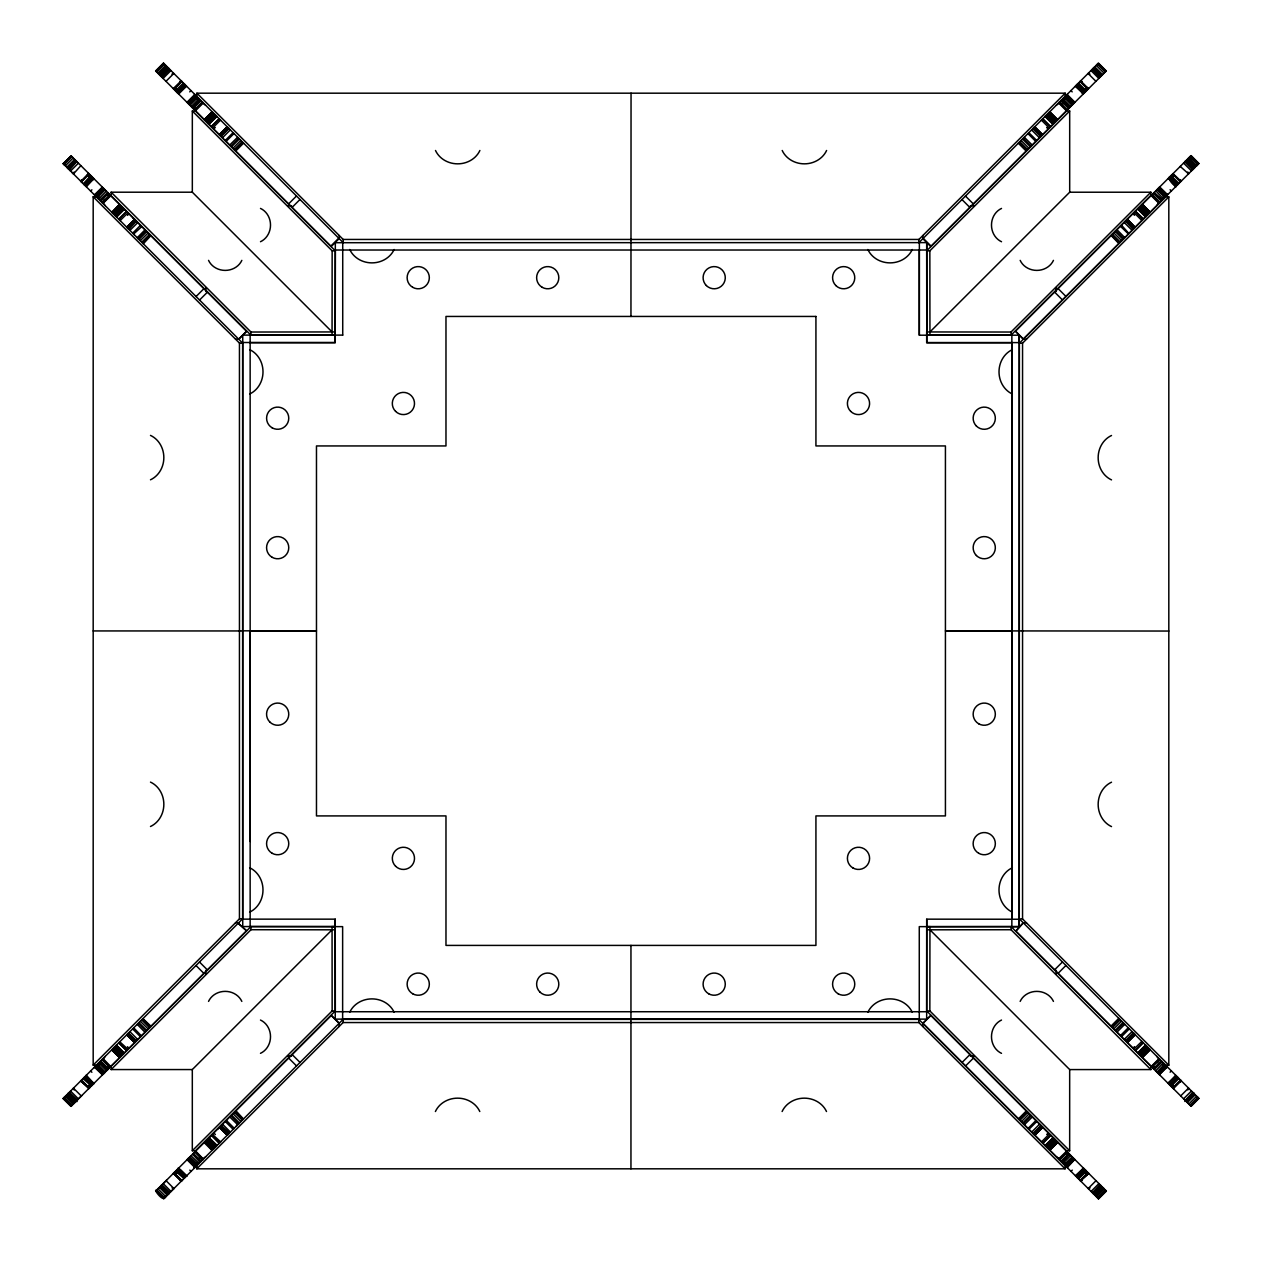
<?xml version="1.0" encoding="UTF-8"?>
<svg xmlns="http://www.w3.org/2000/svg" width="1262" height="1262" viewBox="0 0 1262 1262"><rect width="100%" height="100%" fill="white"/><g stroke="black" fill="none" stroke-linecap="round" stroke-linejoin="round"><path stroke-width="1.5" d="M96.354 1065.096L93.183 1065.096L93.183 196.793L96.354 196.793M242.746 919.146L335.235 919.162L335.329 1010.909L195.484 1150.739L192.313 1150.739L192.313 1069.561L332.064 929.81L335.235 929.81M93.183 1065.096L239.449 918.815L239.449 343.09L93.183 196.793M246.547 930.804L238.297 923.327L246.547 930.804L70.956 1106.38L63.1 1098.539L242.62 918.815L242.62 343.09L63.1 163.555M250.144 841.47L250.144 630.874L316.478 630.921L242.746 630.826M332.064 335.108L332.158 250.854L192.329 111.024L195.5 111.024L335.329 250.854L335.235 335.108L250.98 335.203L110.709 195.468M630.953 1168.817L630.953 1019.38M926.671 331.512L926.671 342.696L1011.761 342.696M929.936 926.639L929.936 929.81L1069.671 1069.577L1069.671 1150.755L1066.5 1150.755L926.671 1010.909L926.765 919.241M1069.671 1150.755L929.842 1010.909L929.936 929.81L1011.02 929.731L1150.849 1069.577L1069.671 1069.577M1168.817 631.047L1011.856 630.921L1011.856 335.203M1011.856 919.241L1011.856 342.601M102.506 1059.906L105.156 1056.483M1156.844 205.517L1159.494 202.094M104.683 199.396L102.506 202.188L105.156 205.611M1157.317 1062.604L1159.494 1059.812L1156.844 1056.389M107.838 195.058L109.147 193.906M1152.947 1068.188L1154.162 1066.942M189.726 91.874L190.956 90.596M1071.044 1171.404L1072.274 1170.111M1015.468 331.212L1023.308 339.052L1015.468 331.212L1191.044 155.62L1198.9 163.461L1126.461 235.899M206.416 121.751L214.193 113.832M1086.55 1171.215L1078.631 1178.992M84.081 184.536L92.142 176.901L84.128 184.583M137.242 237.713L145.035 229.794M1116.965 1032.206L1124.757 1024.302M1177.919 1077.464L1170.111 1085.352M194.963 107.838L193.717 109.053M165.401 1197.054L166.379 1196.076M1067.037 1154.162L1068.283 1152.947M177.595 92.931L185.419 85.059M186.965 102.301L194.79 94.429M119.038 219.493L126.689 211.448L118.644 219.099M1148.783 213.562L1141.195 205.469M1191.801 168.035L1193.521 168.84L1185.207 161.441M1135.153 1050.394L1142.962 1042.507M1067.258 1167.618L1074.782 1159.447M1076.675 1177.036L1083.38 1171.183M173.367 1173.392L181.239 1181.216L182.864 1179.591M187.975 1158.784L189.174 1157.585M177.043 1169.716C179.267 1168.139 185.451 1176.294 184.993 1177.462M208.419 1138.34L216.307 1146.148M212.41 1134.349L220.598 1141.858M156.314 1190.445L158.712 1188.047M156.882 1189.877L155.778 1190.981L331.307 1015.468L339.162 1023.308L339.147 1026.479M160.085 1186.674L168.24 1194.231L159.769 1187.006M161.268 1185.491L168.934 1193.536L168.13 1191.801M161.883 1184.876L169.944 1192.511L171.017 1191.438L163.177 1183.582M177.137 1169.622L185.183 1177.288M204.807 1141.968L212.868 1149.587L204.744 1142.015M206.227 1140.533L214.288 1148.168M1113.794 232.871L1121.666 240.695M1120.404 226.261L1128.417 233.943M165.937 1196.518L169.155 1193.3L161.536 1185.207M213.657 1148.799L205.58 1141.195L206.763 1139.996M164.77 1197.685L163.697 1198.758C146.581 1177.967 161.552 1202.97 164.738 1197.717M168.051 1194.42L160.195 1186.564M174.314 1188.157L171.648 1190.807M196.336 1166.104L188.401 1158.358M203.482 1158.973L202.535 1159.92M213.104 1149.351L214.619 1147.836M1181.09 181.271L1173.029 173.635M64.094 164.549L63.242 163.697L71.066 155.825L246.547 331.307L238.692 339.162L235.521 339.162M155.747 71.082L163.571 63.21M71.287 156.046L63.431 163.886L71.477 156.236M155.983 71.319L163.839 63.479M65.23 163.161L63.968 164.423L64.756 165.212M163.066 65.23L164.328 63.968M64.11 164.565L71.855 156.614L72.597 157.356M156.614 71.95L164.454 64.094M157.845 73.18L165.701 65.34M65.34 165.795L73.18 157.955M158.602 73.953L166.458 66.097M74.632 159.391L66.776 167.247L67.643 168.098L75.01 159.769M159.296 74.632L167.136 66.776M159.864 75.199L167.72 67.359M75.436 160.195L67.769 168.24L75.231 159.99M160.1 75.436L168.098 67.738L160.29 75.625M68.022 168.477L69.284 167.215M167.12 69.284L168.382 68.022M160.826 76.177L168.682 68.322M68.322 168.777L76.177 160.937M160.984 76.319L168.824 68.463M76.777 161.536L68.463 168.934L70.199 168.13M161.094 76.43L168.95 68.59M168.035 70.183L169.297 68.937M78.418 163.177L70.562 171.017L69.489 169.944L76.808 161.568M161.993 77.345L169.834 69.473M163.082 78.418L170.922 70.562M72.896 173.351L74.158 172.105M172.011 74.158L173.257 72.896M73.464 173.919L80.878 165.637M165.985 81.32L173.825 73.464M80.61 181.05L81.856 179.803M179.709 81.856L180.971 80.61M173.415 88.75L181.255 80.894M87.267 175.166L88.608 173.367M173.493 88.829L181.476 81.115M81.052 181.507L88.64 173.399M173.84 89.176L181.57 81.225M81.446 181.902L89.176 173.935M173.951 89.287L181.807 81.446M174.393 89.728L175.97 88.166M88.166 176.065L89.728 174.487M88.782 176.68L89.996 174.755M175.008 90.343L176.57 88.782M90.785 175.544L89.208 177.106L90.911 175.67M175.45 90.785L183.369 83.008M175.576 90.911L177.011 89.208M89.602 177.5L91.085 175.844M175.828 91.179L177.327 89.523M89.886 177.784L91.7 176.459M176.223 91.558L177.69 89.886M90.107 178.005L91.558 176.333M176.333 91.669L177.91 90.107M176.601 91.937L184.441 84.081M90.375 178.273L91.937 176.696M176.806 92.142L184.646 84.286M177.169 92.505L185.009 84.649M84.712 185.183L92.899 177.658L84.538 184.993M177.374 92.71L185.214 84.854M177.485 92.82L178.999 91.195M85.185 185.64L89.113 181.712M85.816 186.271L93.656 178.415L92.441 180.34M178.431 93.767L186.177 85.816M93.94 178.699L86.163 186.618L92.094 179.993M178.683 94.019L186.46 86.1L179.898 92.094M94.682 195.137L95.865 193.796M193.701 95.865L194.963 94.603M95.186 195.642L103.027 187.786M96.89 197.345L95.107 195.563L103.342 188.101M95.991 196.446L103.547 188.306M188.448 103.784L196.288 95.928M96.669 197.124L104.525 189.284M189.19 104.525L197.03 96.669M189.963 105.298L197.819 97.458M98.136 198.591L99.398 197.329M197.251 99.398L198.497 98.136M191.193 106.529L199.033 98.673M99.856 200.311L108.027 192.786M192.313 107.649L200.248 99.887L192.471 107.806M99.966 200.421L107.806 192.565M100.171 200.642L107.98 192.739M192.644 107.98L200.484 100.124M108.627 193.386L100.755 201.21M193.291 108.627L201.147 100.786M102.206 202.661L110.031 194.79M194.727 110.062L202.535 102.19M102.522 202.977L110.315 195.074M194.979 110.315L202.835 102.474M102.963 203.419L110.898 195.657M195.436 110.772L203.292 102.932M111.782 212.237L119.574 204.334M204.286 119.622L212.079 111.719M111.955 212.41L119.811 204.586L112.192 212.647M204.46 119.795L212.331 111.971L204.649 119.985M112.286 212.742L120.221 204.996M204.791 120.127L212.584 112.223M112.839 213.294L120.679 205.454M205.343 120.679L213.199 112.839M113.88 214.335L113.059 213.515L121.073 205.848M205.58 120.915L213.325 112.965M206.921 122.256L214.777 114.416M114.416 214.871L122.367 207.126M207.031 122.367L214.871 114.511M114.842 215.297L122.698 207.457M207.473 122.808L215.203 114.842M114.952 215.408L122.808 207.567M123.045 207.804L115.205 215.66M115.615 216.07L123.455 208.214M208.12 123.455L215.976 115.615M123.692 208.451L115.852 216.307M208.356 123.692L216.212 115.852M208.609 123.944L216.465 116.104M124.07 208.829L116.262 216.717L123.944 208.703M208.735 124.07L216.622 116.262M124.512 209.271L116.672 217.127M209.019 124.354L216.875 116.514M211.243 126.579L219.083 118.723M120.142 220.598L127.998 212.757M212.663 127.998L220.503 120.142M127.462 215.36L129.039 213.799M213.704 129.039L215.266 127.462M134.592 219.351L126.752 227.223L134.782 219.541M219.257 134.592L227.113 126.752M219.446 134.782L227.286 126.926M127.162 227.617L135.002 219.762M219.667 135.002L227.523 127.162M127.383 227.838L135.223 219.982L127.509 227.965M219.888 135.223L227.744 127.383M220.014 135.365L227.87 127.509M136.249 221.008L128.756 229.227M228.769 128.409L221.024 136.359L228.974 128.614M128.614 229.069L136.359 221.118M129.939 230.394L137.795 222.554M222.459 137.795L230.299 129.939M132.684 233.139L140.524 225.283M225.188 140.524L233.044 132.684M134.324 234.795L133.583 234.054L141.817 226.576M226.103 141.439L233.943 133.598M230.851 146.187L238.707 138.347M146.834 231.593L138.994 239.449L137.81 238.266M231.498 146.834L239.354 138.994M232.965 148.301L240.805 140.445M141.801 242.257L149.642 234.401M234.306 149.642L242.162 141.801M142.054 242.509L149.91 234.669M234.574 149.91L242.414 142.054M235.442 150.777L243.298 142.937M235.678 151.014L243.519 143.158M196.067 296.523L203.908 288.683M288.572 203.908L296.428 196.067M292.074 207.41L299.914 199.554M199.554 300.025L207.41 292.169M330.818 246.153L338.658 238.297M339.052 238.692L331.212 246.547L155.62 70.956L163.461 63.1L343.185 242.62L343.185 239.449L196.904 93.183L1065.191 93.183L1065.191 96.354M922.853 235.521L922.853 238.692L930.693 246.547L1106.285 70.956L1098.445 63.1L918.925 242.62L918.925 239.449L1065.191 93.183M63.668 1097.972L64.756 1096.883M65.482 1096.157L66.113 1095.526L73.953 1103.398M68.59 1093.05C90.485 1114.93 61.601 1086.882 70.199 1093.965M69.331 1092.308L77.345 1100.007L78.418 1098.918L70.562 1091.078M113.375 1048.265L120.679 1056.657M119.811 1041.828L127.998 1049.337M140.334 1021.305L148.301 1029.035M63.147 1098.508L71.082 1106.253M73.322 1088.333L74.158 1089.989M81.588 1080.051L89.287 1088.049M83.04 1078.6L91.353 1085.983M84.128 1077.511L92.142 1085.21L89.996 1084.2M95.186 1066.453L102.963 1074.388L104.73 1072.605M96.07 1065.57L103.784 1073.552M98.641 1062.998L106.529 1070.807M99.824 1061.815L107.664 1069.671M100.755 1060.885L108.627 1068.709M102.459 1059.181L110.315 1067.021M103.042 1058.597L110.772 1066.564M120.016 1057.319L112.697 1048.943M114.164 1047.476L121.751 1055.584M123.944 1053.391L116.262 1045.378M133.756 1027.883L141.439 1035.897M84.081 1077.559L90.375 1083.821M90.817 1083.38L85.059 1076.581L92.71 1084.626M92.094 1082.102C72.391 1060.537 109.273 1099.376 85.816 1075.823M1082.007 92.094L1075.413 86.132L1083.301 93.94M1084.31 92.931L1083.285 90.817M1083.727 90.375L1085.352 91.889L1077.464 84.081M1086.377 90.864L1084.768 89.334L1086.456 90.785M73.322 1104.013L76.777 1100.559M123.66 1053.675L115.852 1045.788M71.019 1106.317L72.597 1104.739M78.938 1098.397L81.762 1095.574M88.703 1088.633L90.359 1086.976L88.782 1085.43M92.378 1084.957L91.306 1082.891M102.459 1074.877L94.429 1067.21L95.865 1068.283M109.936 1067.415L250.98 926.545L342.633 926.639L342.633 1019.128M1069.687 192.218L1150.865 192.218L1150.865 195.389L1011.02 335.203L926.765 335.108L926.671 250.854L1066.516 111.04L1069.687 111.04L1069.687 192.218L929.936 331.953L926.765 331.953M926.671 250.854L929.842 250.854L1069.687 111.04M111.135 1066.39L111.135 1069.561L250.98 929.715L250.98 926.545M192.313 1150.739L332.158 1010.894L335.329 1010.909M1011.02 335.203L1011.02 332.032L1150.865 192.218M177.279 1169.48L185.546 1176.91M186.997 1159.762L188.369 1158.406M1138.34 208.325L1146.148 216.212M1157.27 189.395L1165.331 197.03M1169.148 177.516L1170.742 179.062M1173.218 176.585L1171.672 174.992M1193.158 169.203L1192.574 169.786L1184.829 161.836M1185.46 161.205L1193.347 169.013M1189.829 156.835L1197.89 164.47M1190.46 156.204L1188.047 158.602L1196.392 165.969M161.079 1185.681L162.041 1184.718M177.895 1172.004L176.538 1170.221L178.005 1171.893M189.805 1156.954L197.913 1164.542M190.972 1155.787L199.049 1163.406M192.881 1153.878L200.343 1162.113L192.565 1154.194M193.386 1153.373L201.289 1161.166M202.993 1159.462L195.153 1151.607M1151.118 195.531L1158.973 203.387M1151.622 195.042L1159.526 202.835M1153.279 193.386L1161.229 201.131M1153.799 192.849L1162.113 200.248L1154.194 192.471M1155.85 190.814L1163.375 198.986M1157.033 189.631L1164.81 197.55M1168.786 177.879C1170.395 184.394 1184.986 193.591 1168.344 178.321M1169.795 176.869L1169.085 177.579L1176.941 185.419L1169.495 177.169M1173.834 175.97L1172.508 174.156M1184.718 161.946L1185.681 160.984M165.117 1181.642L163.934 1182.825M165.574 1181.185L166.521 1180.238M173.415 1173.344L175.118 1171.641L176.68 1173.234M176.648 1170.111L184.536 1177.919M176.759 1170L184.741 1177.714M194.979 1151.78L195.673 1151.086L203.387 1159.068M204.176 1142.599L212.032 1150.423M211.732 1135.027L219.493 1142.962M217.506 1129.253L221.623 1125.136M230.615 1116.144L231.593 1115.166L239.449 1123.022L238.045 1124.426M1115.876 230.788L1123.653 238.707M1137.977 208.687L1145.833 216.528M1141.905 204.76L1149.714 212.647L1150.281 212.079M1142.441 204.223L1150.045 212.316M1158.973 187.691L1166.514 195.847L1159.052 187.612M1159.604 187.044L1158.216 188.432L1165.93 196.43M1171.089 175.576L1178.96 183.4M1180.238 166.426L1188.536 173.825M1186.769 159.895L1194.846 167.515M1190.981 155.683L1198.758 163.603M173.509 1173.25L181.412 1181.043M177.595 1169.164L178.715 1171.183M210.754 1135.989L208.782 1137.977L216.717 1145.738M226.355 1120.404L234.211 1128.244M180.198 1169.7C199.144 1188.331 171.522 1160.472 179.993 1169.906M1169.906 179.898L1175.9 186.46M1172.792 177.011L1171.215 175.45M177.106 1172.792L175.67 1171.104L177.5 1172.398M186.224 1176.231L178.415 1168.344M187.06 1159.699L194.884 1167.571L197.061 1165.394M215.408 1147.048L207.567 1139.192M217.096 1145.36L209.129 1137.646M218.752 1143.703L220.755 1141.7M219.351 1127.408L227.223 1135.248L219.541 1127.218M242.919 1119.536L234.669 1112.09M1125.799 236.562L1119.063 243.298L1111.223 235.442L1118.842 243.519L1023.308 339.052M1128.891 233.47L1121.476 225.188M1133.244 229.116L1125.751 220.913M1134.301 228.059L1126.65 220.03M1135.106 227.255L1127.408 219.257M1143.561 218.799L1135.421 211.243M1146.858 215.502L1139.192 207.473M1162.207 200.153L1154.02 192.644M1195.982 166.379L1197.054 165.306M163.161 1196.77L164.423 1198.032L343.09 1019.38L918.815 1019.38L1065.096 1165.646L1065.096 1168.817L196.793 1168.817L196.793 1165.646M183.968 1178.487L175.544 1171.215M194.443 1168.013L193.796 1166.135M234.054 1128.417L233.139 1129.316L225.283 1121.476M236.152 1126.303L237.193 1125.262M919.272 1019.128L919.272 926.639L1019.27 926.639L1019.38 343.185L1165.646 196.904L1168.817 196.904L1168.817 1065.191L1165.646 1065.191M1177.714 184.646L1169.858 176.806M1180.412 181.949L1172.713 173.951M1188.63 173.73L1187.842 172.011M238.77 1123.701L230.946 1115.813M1197.244 165.117L1198.032 164.328L1196.77 163.066M196.793 1168.817L343.09 1022.551L918.815 1022.551L1065.096 1168.817M1168.817 1065.191L1022.551 918.925L1022.551 343.185L1168.817 196.904M922.948 1023.308L930.804 1015.468L922.948 1023.308L1098.539 1198.9L1106.38 1191.044L930.804 1015.468M1023.308 922.853L1015.847 931.088L1023.308 922.853L1026.479 922.853M962.086 1062.446L969.926 1054.59M1054.59 969.831L1062.446 961.991M1058.092 973.333L1065.933 965.477M965.572 1065.933L973.428 1058.092M1018.481 1118.842L1026.322 1110.986M1110.986 1026.227L1118.842 1018.371M1111.223 1026.463L1119.063 1018.608M1018.702 1119.063L1026.558 1111.223M1019.586 1119.946L1027.426 1112.09M1112.09 1027.331L1119.946 1019.491M1112.358 1027.599L1120.199 1019.743M1019.838 1120.199L1027.694 1112.358M1029.129 1113.794L1021.337 1121.697M1113.699 1028.94L1121.555 1021.1M1115.166 1030.407L1123.006 1022.551M1022.646 1123.022L1030.502 1115.166M1023.293 1123.669L1031.149 1115.813M1115.813 1031.054L1123.701 1023.23M1028.057 1128.417L1035.897 1120.561M1121.476 1036.717L1129.316 1028.861M1028.956 1129.316L1036.812 1121.476M1031.701 1132.061L1039.541 1124.205M1124.205 1039.446L1132.061 1031.606M1125.546 1040.787L1133.386 1032.931M1033.026 1133.386L1040.976 1125.641M1125.751 1040.992L1133.497 1033.042M1033.231 1133.591L1041.087 1125.751M1133.781 1033.326L1125.941 1041.182L1133.907 1033.452M1033.42 1133.781L1041.324 1125.988M1034.13 1134.491L1041.986 1126.65M1134.491 1034.035L1126.65 1041.876L1134.617 1034.162M1034.256 1134.617L1042.112 1126.777M1034.477 1134.838L1042.333 1126.998M1126.998 1042.238L1134.838 1034.383M1127.218 1042.459L1135.074 1034.619M1034.714 1135.074L1042.554 1127.218M1127.408 1042.649L1135.248 1034.777M1034.887 1135.248L1042.743 1127.408M1046.734 1134.538L1048.296 1132.96M1132.96 1048.201L1134.538 1046.64M1041.497 1141.858L1049.337 1134.002M1141.858 1041.402L1133.891 1049.132M1135.421 1050.662L1143.277 1042.822M1042.917 1143.277L1050.757 1135.421M1137.646 1052.871L1145.486 1045.031M1045.125 1145.486L1052.981 1137.646M1045.378 1145.738L1053.265 1137.93M1045.535 1145.896L1053.391 1138.056M1045.788 1146.148L1053.675 1138.34M1138.308 1053.549L1146.148 1045.693M1046.024 1146.385L1053.88 1138.545M1138.545 1053.786L1146.385 1045.93M1046.498 1146.858L1054.354 1139.018M1046.687 1147.048L1054.527 1139.192M1139.192 1054.433L1147.158 1046.703M1046.797 1147.158L1054.638 1139.302M1047.129 1147.489L1054.969 1139.633M1139.633 1054.874L1147.489 1047.034M1047.223 1147.584L1055.079 1139.744M1139.744 1054.985L1147.584 1047.129M1056.42 1141.085L1048.485 1148.846M1141.085 1056.326L1148.783 1048.328M1048.801 1149.161L1056.531 1141.195M1141.321 1056.546L1149.161 1048.706M1057.209 1141.873L1049.353 1149.714L1057.351 1142.015M1149.587 1049.132L1141.779 1057.02M1142.015 1057.256L1149.777 1049.321M1049.684 1150.045L1057.524 1142.189M1142.189 1057.43L1150.045 1049.59M1049.874 1150.234L1057.714 1142.378M1142.378 1057.619L1150.281 1049.826M1159.068 1058.613L1151.228 1066.469L1011.02 926.56L926.765 926.655M1066.564 1151.228L1058.581 1158.942M1059.165 1159.526L1067.021 1151.685M1159.526 1059.07L1151.622 1066.863M1151.969 1067.21L1159.794 1059.339M1059.433 1159.794L1067.305 1151.969M1060.853 1161.214L1068.725 1153.389M1153.405 1068.646L1161.245 1060.79M1154.02 1069.261L1161.876 1061.421M1061.516 1161.876L1069.356 1154.02L1061.847 1162.207M1154.194 1069.435L1162.034 1061.579L1153.973 1069.214M1061.752 1162.113L1069.529 1154.194M1163.375 1062.919L1155.629 1070.87M1063.014 1163.375L1070.807 1155.471M1063.503 1163.848L1064.749 1162.602M1162.602 1064.655L1163.848 1063.409M1064.181 1164.542L1072.195 1156.86M1064.97 1165.331L1072.81 1157.475M1157.475 1072.716L1165.331 1064.876M1065.806 1166.167L1073.741 1158.406M1159.115 1074.356L1166.893 1066.437L1159.147 1074.388M1066.532 1166.893L1074.451 1159.115M1067.037 1167.397L1068.299 1166.135M1166.135 1068.204L1167.397 1066.942M1083.395 1168.06L1075.508 1175.868L1082.102 1169.906M1168.06 1083.301L1175.868 1075.413L1169.906 1082.007M1082.007 1169.811L1083.474 1168.139M1168.233 1083.474L1169.811 1081.913M1075.823 1176.184L1083.679 1168.344M1176.184 1075.729L1168.013 1083.253M1172.887 1080.288L1176.815 1076.36M1082.938 1170.742L1084.847 1169.511L1076.928 1177.288L1084.657 1169.322M1177.288 1076.817L1169.495 1084.736M1077.354 1177.714L1085.21 1169.858M1169.858 1085.099L1177.714 1077.259M1085.462 1170.111L1077.559 1177.919M1084.09 1171.893L1085.667 1170.331M1171.893 1083.995L1170.41 1085.651L1172.004 1084.105M1084.2 1172.004L1085.777 1170.442M1084.31 1172.114L1085.872 1170.537M1084.594 1172.398L1086.172 1170.836M1170.915 1086.156L1172.398 1084.5M1084.673 1172.477L1086.251 1170.915M1171.089 1086.33L1178.96 1078.505M1171.215 1086.456L1172.792 1084.894M1171.672 1086.913L1173.218 1085.32M1085.43 1173.234L1087.008 1171.672M1086.03 1173.834L1087.607 1172.272M1172.272 1087.513L1173.834 1085.935M1080.193 1180.554L1088.049 1172.713M1172.713 1087.954L1180.554 1080.098M1080.524 1180.885L1088.365 1173.029M1181.043 1080.587L1172.934 1088.175L1180.885 1080.43M1088.696 1173.344L1080.43 1180.775L1088.727 1173.392M1181.106 1080.651L1173.392 1088.633M1180.128 1082.197L1181.39 1080.935M1081.029 1181.39L1082.291 1180.128M1088.175 1188.536L1096.015 1180.68M1180.68 1095.921L1188.536 1088.081M1088.727 1189.088L1089.989 1187.842M1187.842 1089.895L1189.088 1088.633M1091.078 1191.438L1098.918 1183.582M1183.582 1098.823L1191.438 1090.983M1191.801 1093.87C1201.108 1087.197 1170.899 1114.598 1193.41 1092.955M1092.703 1193.063L1093.965 1191.801M1100.874 1185.539L1093.05 1193.41L1100.795 1185.46M1093.318 1193.678L1101.174 1185.838M1185.823 1101.063L1193.678 1093.223M1093.618 1193.978L1094.864 1192.716M1192.716 1094.769L1193.978 1093.523M1093.87 1194.231L1102.136 1186.801M1194.231 1093.775L1186.722 1101.963M1186.564 1101.805L1194.404 1093.949L1186.801 1102.042M1094.864 1195.224L1102.704 1187.368M1187.368 1102.609L1195.224 1094.769M1096.299 1196.66L1104.155 1188.82M1188.82 1104.061L1196.66 1096.205M1190.05 1105.291L1197.89 1097.435M1196.77 1098.823L1198.032 1097.577L1197.244 1096.788M1098.161 1198.521L1106.048 1190.713M1190.713 1105.954L1198.521 1098.066M1098.397 1198.758L1106.269 1190.934M1022.551 918.925L1019.38 918.925L1198.9 1098.445L1191.044 1106.285L1198.758 1098.303M113.123 1048.517L120.978 1056.357M204.965 1141.81L212.41 1150.045M94.429 194.884L102.301 187.06M211.511 126.847L219.399 119.038M1042.617 1142.962L1050.489 1135.153M113.832 214.288L121.72 206.479M229.7 145.035L237.603 137.242M1024.397 1124.757L1032.3 1116.965M1140.249 1055.489L1148.168 1047.712M89.302 177.201L83.324 183.779M331.307 1015.468L339.147 1023.308M90.596 191.035L91.889 189.821M1170.111 1072.179L1171.404 1070.949M1056.389 105.156L1059.812 102.506L1062.604 104.683M205.611 1156.844L202.188 1159.494L199.396 1157.317M331.527 335.219L335.235 335.203L335.235 342.696L250.144 342.696M335.235 919.146L335.235 1019.128L926.671 1019.128L926.671 926.639L930.362 926.639M332.064 331.938L192.329 192.203L111.151 192.203L250.98 332.032L335.235 331.938M287.594 205.722L291.506 205.722M970.399 205.722L974.311 205.722M343.185 239.449L918.925 239.449M335.235 242.714L926.781 242.62L926.765 342.617L1019.27 342.601L1019.254 919.241L926.671 919.162L926.671 926.639M335.329 250.018L926.781 250.018M332.158 250.854L335.329 250.854M342.728 335.108L242.746 335.108L242.746 926.56L335.235 926.56L331.527 926.639M919.272 250.113L919.272 335.203L1019.27 335.203L1019.254 342.854M1023.308 339.257L1026.479 339.257M242.746 342.507L335.235 342.523L335.329 242.62M239.449 343.09L242.62 343.09M1019.38 343.185L1022.551 343.185M93.183 630.937L242.62 630.953M239.449 918.815L242.62 918.815M235.521 922.743L238.692 922.743M926.765 929.81L929.936 929.81M926.671 1010.909L929.842 1010.909M335.235 1011.73L926.671 1011.73M287.594 1056.136L291.506 1056.136M970.399 1056.136L974.311 1056.136M111.135 1069.561L192.313 1069.561M929.842 250.854L929.936 331.953L1011.02 332.032M1011.761 630.968L945.427 630.921L1011.761 630.874L1011.856 926.655L1019.16 926.56L1019.16 918.91M250.98 929.715L332.064 929.81L332.158 1010.894M926.671 335.203L930.362 335.219M202.094 102.506L205.517 105.156M1056.483 1156.844L1059.906 1159.494M1170.111 189.726L1171.404 190.941M90.596 1071.044L91.889 1072.274M1078.537 83.008L1084.799 89.302M1140.249 206.416L1148.168 214.193M1024.287 137.242L1032.206 145.035M229.794 1116.965L237.713 1124.757M107.838 1067.037L109.053 1068.283M1159.699 186.965L1167.618 194.742L1166.135 193.701M1042.507 119.038L1050.394 126.847M1105.954 71.287L1098.114 63.431L1105.922 71.319M1190.713 155.952L1198.521 163.839M1097.577 63.968L1098.839 65.23M1097.435 64.11L1105.291 71.95M1188.82 157.845L1196.66 165.701M1096.205 65.34L1104.061 73.18M1094.769 66.776L1102.609 74.632M1187.368 159.296L1195.224 167.136M1094.186 67.359L1102.042 75.199M1186.801 159.864L1194.641 167.72M1093.949 67.596L1101.805 75.436M1093.76 67.769L1101.647 75.594M1186.375 160.29L1194.231 168.13M1093.523 68.022L1094.785 69.284M1192.716 167.12L1193.978 168.382M1185.823 160.842L1193.678 168.682M1093.066 68.463L1101.063 76.177M1092.955 68.59L1100.811 76.43M1092.608 68.937L1093.87 70.183M1092.072 69.473L1099.896 77.345M1183.582 163.082L1191.438 170.922M1090.983 70.562L1098.823 78.418M1088.649 72.896L1089.895 74.158M1088.081 73.464L1095.921 81.32M1080.935 80.61L1082.197 81.856M1180.128 179.709L1181.39 180.971M1080.651 80.894L1088.507 88.734L1086.834 87.267M1080.319 81.225L1088.175 89.066M1080.098 81.446L1087.954 89.287M1085.935 88.166L1087.513 89.728M1085.32 88.782L1086.898 90.343M1084.5 89.602L1086.156 91.085M1170.915 175.749L1172.398 177.406M1084.216 89.886L1085.777 91.463L1083.995 90.107M1170.537 176.128L1172.004 177.8M1171.893 177.91L1170.111 176.554L1177.919 184.441M1077.259 84.286L1085.099 92.142M1076.896 84.649L1084.673 92.568M1169.322 177.343L1177.288 185.072M1076.691 84.854L1084.468 92.773M1076.36 85.185L1080.288 89.113M1075.729 85.816L1083.585 93.656M1081.66 92.441L1083.222 94.019M1066.942 94.603L1068.204 95.865M1066.548 94.997L1074.388 102.853M1066.437 95.107L1074.277 102.963M1065.617 95.928L1073.457 103.784M1064.876 96.669L1072.716 104.525M1064.087 97.458L1071.943 105.298M1063.409 98.136L1064.655 99.398M1162.602 197.251L1163.848 198.497M1062.872 98.673L1070.712 106.529M1061.752 99.793L1069.498 107.743M1061.579 99.966L1069.435 107.806M1061.421 100.124L1069.261 107.98M1060.758 100.786L1068.614 108.627M1059.339 102.206L1067.21 110.031M1151.969 194.695L1159.794 202.567M1059.07 102.474L1066.926 110.315M1058.613 102.932L1066.469 110.772M1049.779 111.766L1057.619 119.622M1142.378 204.286L1150.234 212.126M1049.574 111.971L1057.43 119.795M1057.367 119.874L1049.416 112.129L1057.114 120.127M1142.015 204.649L1149.824 212.537M1048.706 112.839L1056.546 120.679M1141.321 205.343L1149.161 213.199M1048.485 113.059L1056.436 120.805M1139.744 206.921L1147.584 214.777M1047.144 114.4L1054.969 122.256M1139.633 207.031L1147.489 214.871M1046.703 114.842L1054.543 122.698M1046.592 114.952L1054.433 122.808M1046.34 115.205L1054.243 122.998M1045.93 115.615L1053.786 123.455M1138.545 208.12L1146.385 215.976M1045.693 115.852L1053.549 123.692M1045.33 116.214L1053.297 123.944M1137.93 208.735L1145.738 216.622M1045.283 116.262L1053.123 124.118M1045.031 116.514L1052.871 124.354M1137.646 209.019L1145.486 216.875M1042.822 118.723L1050.662 126.579M1041.402 120.142L1049.243 127.998M1134.002 212.663L1141.858 220.503M1046.64 127.462L1048.201 129.039M1132.96 213.704L1134.538 215.266M1034.777 126.752L1042.633 134.608M1034.619 126.926L1042.459 134.782M1127.218 219.446L1135.074 227.286M1034.383 127.162L1042.238 135.002M1126.998 219.667L1134.838 227.523M1034.162 127.383L1042.018 135.223L1034.035 127.509M1126.777 219.888L1134.617 227.744M1041.292 135.949L1033.452 128.093L1041.182 136.059M1033.042 128.503L1040.882 136.359M1032.931 128.614L1040.787 136.454M1125.546 221.118L1133.386 228.974M1031.606 129.939L1039.446 137.795M1124.205 222.459L1132.061 230.299M1028.861 132.684L1036.717 140.524M1027.946 133.598L1035.802 141.439M1023.198 138.347L1031.054 146.187M1022.551 138.994L1030.407 146.834M1115.166 231.498L1123.006 239.354M1021.1 140.445L1028.94 148.301M1019.743 141.801L1027.599 149.642M1112.358 234.306L1120.199 242.162M1019.491 142.054L1027.331 149.91M1112.09 234.574L1119.946 242.414M1018.608 142.937L1026.463 150.777M1018.371 143.158L1026.227 151.014M965.477 196.067L973.333 203.908M1058.092 288.572L1065.933 296.428M1054.59 292.074L1062.446 299.93M961.975 199.554L969.831 207.41M923.248 238.297L931.088 246.153M1164.621 1064.166L1156.954 1072.195M1166.198 1065.743L1158.453 1073.694M1167.318 1066.863L1159.399 1074.64M1192.764 1092.308L1185.192 1100.432M1171.183 1083.285L1169.606 1084.847M1015.468 930.693L1191.044 1106.285M105.046 189.805L97.3 197.755M106.371 191.13L98.594 199.049M1100.007 1184.671L1092.371 1192.732M88.892 173.651L80.894 181.349L82.314 182.769M92.536 177.295L84.633 185.088M125.017 209.76L126.011 210.754M146.013 230.772L138.205 238.66M71.697 172.153L73.259 173.714M140.24 240.711L148.206 232.965M1095.858 1196.202L1103.398 1188.047L1104.013 1188.678M199.554 962.086L207.41 969.926M292.169 1054.59L300.025 1062.446M288.683 1058.092L296.523 1065.933M196.067 965.572L203.908 973.428M151.014 1026.322L142.937 1018.702L150.777 1026.558M142.054 1019.586L149.91 1027.442M234.401 1112.358L242.257 1120.199M141.801 1019.838L149.642 1027.694M233.06 1113.699L240.9 1121.555M138.994 1022.662L146.834 1030.502M138.347 1023.308L146.187 1031.149M132.684 1028.956L140.524 1036.812M129.939 1031.701L137.795 1039.541M222.554 1124.205L230.394 1132.061M221.213 1125.546L229.227 1133.244L221.008 1125.751M128.503 1033.136L136.454 1040.882M128.409 1033.247L136.249 1041.087M128.156 1033.483L136.059 1041.276M127.509 1034.13L135.365 1041.986M227.965 1134.491L220.124 1126.65L227.838 1134.617M127.383 1034.256L135.223 1042.112M127.162 1034.477L135.002 1042.333M219.762 1126.998L227.617 1134.838M126.926 1034.714L134.782 1042.554M126.736 1034.903L134.608 1042.727M127.462 1046.734L129.039 1048.296M213.799 1132.96L215.36 1134.538M211.338 1135.421L219.178 1143.277M118.723 1042.917L126.579 1050.757M116.514 1045.125L124.354 1052.981M116.214 1045.425L124.118 1053.218M208.703 1138.056L216.559 1145.896M115.615 1046.024L123.455 1053.88M208.214 1138.545L216.07 1146.385M115.205 1046.45L122.998 1054.354M114.952 1046.687L122.808 1054.527M114.842 1046.797L122.698 1054.638M114.511 1047.129L122.367 1054.969M207.126 1139.633L214.966 1147.489M114.4 1047.239L122.256 1055.079M207.015 1139.744L214.871 1147.584M205.454 1141.321L213.294 1149.161M112.286 1049.353L120.127 1057.209M119.795 1057.54L111.719 1049.921L119.622 1057.714M194.79 1151.969L202.661 1159.794M102.19 1059.465L110.062 1067.273M192.739 1154.02L200.579 1161.876M100.124 1061.516L107.98 1069.356M99.966 1061.673L107.727 1069.608M98.136 1063.487L99.398 1064.749M197.345 1162.602L198.591 1163.848M97.458 1064.181L105.298 1072.037M96.669 1064.97L104.525 1072.81M189.284 1157.475L197.124 1165.331M187.722 1159.052L195.563 1166.893L187.612 1159.147M92.3 1081.897L93.814 1083.522M181.712 1172.887L185.64 1176.815M84.649 1076.991L92.568 1084.768M90.312 1083.884L91.937 1085.399M90.107 1084.09L91.669 1085.667M89.886 1084.31L91.463 1085.872M89.602 1084.594L91.179 1086.172M89.523 1084.673L91.085 1086.251M88.166 1086.03L89.728 1087.607M174.487 1172.272L176.065 1173.834M174.046 1172.713L181.902 1180.554M89.176 1088.159L80.752 1080.887L88.829 1088.507M81.115 1080.524L88.971 1088.365M173.73 1173.029L181.57 1180.885M179.803 1180.128L181.065 1181.39M80.61 1081.029L81.856 1082.291M73.464 1088.175L81.32 1096.015M166.079 1180.68L173.919 1188.536M172.105 1187.842L173.351 1189.088M68.322 1093.318L76.177 1101.174M160.937 1185.838L168.777 1193.678M68.022 1093.618L69.284 1094.864M167.215 1192.716L168.477 1193.978M67.738 1093.902L75.625 1101.71M75.436 1101.9L67.612 1094.028L75.199 1102.136M66.776 1094.864L74.632 1102.704M159.391 1187.368L167.247 1195.224M65.34 1096.299L73.18 1104.155M157.955 1188.82L165.795 1196.66M64.11 1097.53L71.966 1105.37L63.968 1097.672M156.709 1190.05L164.565 1197.89M63.431 1098.208L71.319 1106.017M156.046 1190.713L163.934 1198.521M1128.244 1027.789L1120.404 1035.645M1055.868 1140.533L1047.965 1148.325M132.747 217.49L136.864 221.623M1076.486 85.059L1082.733 91.369M1067.116 94.429L1074.94 102.301M1135.153 211.511L1142.962 219.399M119.038 1042.617L126.847 1050.489M1116.965 229.7L1124.757 237.603M137.242 1024.397L145.035 1032.3M1047.712 113.832L1055.489 121.751M246.547 331.307L238.692 339.162M1070.949 90.596L1072.179 91.874M189.821 1170.111L191.035 1171.404M1150.849 1066.406L1150.849 1069.577M1011.02 926.56L1011.02 929.731M332.064 926.639L332.064 929.81M1056.152 287.562L1056.152 291.49M1056.152 970.368L1056.152 974.296M1019.16 335.298L1019.16 342.933M929.936 331.953L929.936 335.124M926.671 242.714L926.671 250.113M922.743 1023.308L922.743 1026.479M919.367 242.62L919.367 335.124M918.815 1019.38L918.815 1022.551M631.047 93.183L630.953 316.446M630.953 945.412L630.953 1019.128M343.09 1019.38L343.09 1022.551M342.728 242.62L342.728 335.124M339.257 235.521L339.257 238.692M250.98 332.032L250.98 335.203M250.144 335.108L250.144 926.545M205.753 287.562L205.753 291.49M205.753 970.368L205.753 974.296M196.904 93.183L196.904 96.354M192.329 111.024L192.329 192.203M111.151 192.203L111.151 195.373M249.608 867.735A24.041 21.722 -90 0 1 262.985 889.947A24.041 21.722 -90 0 1 249.608 912.142M260.477 1020.043A18.031 16.296 -90 0 1 270.51 1036.686A18.031 16.296 -90 0 1 260.477 1053.328M349.732 1012.266A24.041 21.722 0 0 1 371.927 998.889A24.041 21.722 0 0 1 394.138 1012.266M208.545 1001.397A18.031 16.296 0 0 1 225.188 991.364A18.031 16.296 0 0 1 241.831 1001.397M867.862 1012.266A24.041 21.722 0 0 1 890.057 998.889A24.041 21.722 0 0 1 912.252 1012.266M1020.153 1001.397A18.031 16.296 0 0 1 1036.796 991.38A18.031 16.296 0 0 1 1053.454 1001.397M1012.376 912.142A24.041 21.722 90 0 1 998.999 889.947A24.041 21.722 90 0 1 1012.376 867.751M1001.507 1053.344A18.031 16.296 90 0 1 991.49 1036.686A18.031 16.296 90 0 1 1001.507 1020.043M435.406 1111.522A24.041 21.722 0 0 1 457.601 1098.161A24.041 21.722 0 0 1 479.797 1111.522M782.109 1111.522A24.041 21.722 0 0 1 804.304 1098.161A24.041 21.722 0 0 1 826.5 1111.522M150.478 435.406A24.041 21.722 90 0 1 163.839 457.601A24.041 21.722 90 0 1 150.478 479.797M150.478 782.109A24.041 21.722 90 0 1 163.839 804.304A24.041 21.722 90 0 1 150.478 826.5M394.138 249.497A24.041 21.722 0 0 1 371.943 262.875A24.041 21.722 0 0 1 349.748 249.497M241.847 260.366A18.031 16.296 0 0 1 225.204 270.399A18.031 16.296 0 0 1 208.545 260.366M249.624 349.621A24.041 21.722 90 0 1 263.001 371.817A24.041 21.722 90 0 1 249.624 394.012M260.493 208.419A18.031 16.296 90 0 1 270.51 225.078A18.031 16.296 90 0 1 260.493 241.72M826.594 150.478A24.041 21.722 0 0 1 804.399 163.839A24.041 21.722 0 0 1 782.203 150.478M479.891 150.478A24.041 21.722 0 0 1 457.696 163.839A24.041 21.722 0 0 1 435.5 150.478M1111.522 826.594A24.041 21.722 -90 0 1 1098.161 804.399A24.041 21.722 -90 0 1 1111.522 782.203M1111.522 479.891A24.041 21.722 -90 0 1 1098.161 457.696A24.041 21.722 -90 0 1 1111.522 435.5M1012.376 394.028A24.041 21.722 90 0 1 999.015 371.817A24.041 21.722 90 0 1 1012.376 349.621M1001.523 241.736A18.031 16.296 90 0 1 991.49 225.078A18.031 16.296 90 0 1 1001.523 208.435M912.268 249.513A24.041 21.722 0 0 1 890.073 262.875A24.041 21.722 0 0 1 867.862 249.513M1053.454 260.366A18.031 16.296 0 0 1 1036.812 270.399A18.031 16.296 0 0 1 1020.169 260.366M207.804 1138.955L215.597 1146.858L207.804 1138.955M195.358 94.997L187.517 102.853L195.468 95.107M215.502 115.142L207.662 122.998L215.565 115.205M135.949 220.708L128.219 228.674L135.949 220.708M228.454 128.093L220.676 136.012L228.58 128.219M150.777 235.537L143.158 243.629L150.777 235.537M235.773 1110.986L243.392 1119.063L235.773 1110.986M228.611 1133.844L220.771 1125.988L228.548 1133.907M1133.907 228.454L1125.941 220.724L1133.907 228.454M1145.738 1045.283L1138.056 1053.297L1145.738 1045.283M1146.795 1046.34L1138.955 1054.196L1146.795 1046.34M1105.37 1190.034L1097.53 1197.89L1105.386 1190.05M815.93 316.446L445.975 316.446L445.975 445.943L316.478 445.943L316.478 815.915L445.975 815.915L445.975 945.412L815.93 945.412L815.93 815.915L945.427 815.915L945.427 445.943L815.93 445.943L815.93 316.446M539.868 991.995A11.106 11.106 0 0 0 558.435 987.026A11.106 11.106 0 0 0 544.837 973.428A11.106 11.106 0 0 0 539.868 991.995M412.674 993.762A11.106 11.106 0 0 0 429.332 984.155A11.106 11.106 0 0 0 412.674 974.532A11.106 11.106 0 0 0 412.674 993.762M395.558 866.205A11.106 11.106 0 0 0 414.125 861.236A11.106 11.106 0 0 0 400.527 847.638A11.106 11.106 0 0 0 395.558 866.205M272.119 853.27A11.106 11.106 0 0 0 288.761 843.647A11.106 11.106 0 0 0 272.119 834.04A11.106 11.106 0 0 0 272.119 853.27M269.816 722.022A11.106 11.106 0 0 0 288.383 717.037A11.106 11.106 0 0 0 274.8 703.439A11.106 11.106 0 0 0 269.816 722.022M708.645 993.762A11.106 11.106 0 0 0 725.287 984.155A11.106 11.106 0 0 0 708.645 974.532A11.106 11.106 0 0 0 708.645 993.762M838.126 993.762A11.106 11.106 0 0 0 854.768 984.155A11.106 11.106 0 0 0 838.126 974.532A11.106 11.106 0 0 0 838.126 993.762M852.954 867.972A11.106 11.106 0 0 0 869.597 858.365A11.106 11.106 0 0 0 852.954 848.742A11.106 11.106 0 0 0 852.954 867.972M978.681 853.27A11.106 11.106 0 0 0 995.339 843.647A11.106 11.106 0 0 0 978.681 834.04A11.106 11.106 0 0 0 978.681 853.27M978.681 723.773A11.106 11.106 0 0 0 995.339 714.166A11.106 11.106 0 0 0 978.681 704.559A11.106 11.106 0 0 0 978.681 723.773M542.171 287.31A11.106 11.106 0 0 0 558.814 277.703A11.106 11.106 0 0 0 542.171 268.08A11.106 11.106 0 0 0 542.171 287.31M412.674 287.31A11.106 11.106 0 0 0 429.332 277.703A11.106 11.106 0 0 0 412.674 268.08A11.106 11.106 0 0 0 412.674 287.31M395.558 411.349A11.106 11.106 0 0 0 414.125 406.364A11.106 11.106 0 0 0 400.527 392.766A11.106 11.106 0 0 0 395.558 411.349M272.119 427.802A11.106 11.106 0 0 0 288.761 418.195A11.106 11.106 0 0 0 272.119 408.588A11.106 11.106 0 0 0 272.119 427.802M272.119 557.299A11.106 11.106 0 0 0 288.761 547.676A11.106 11.106 0 0 0 272.119 538.069A11.106 11.106 0 0 0 272.119 557.299M706.341 285.543A11.106 11.106 0 0 0 724.909 280.574A11.106 11.106 0 0 0 711.311 266.976A11.106 11.106 0 0 0 706.341 285.543M835.823 285.543A11.106 11.106 0 0 0 854.39 280.574A11.106 11.106 0 0 0 840.808 266.976A11.106 11.106 0 0 0 835.823 285.543M850.651 411.349A11.106 11.106 0 0 0 869.218 406.364A11.106 11.106 0 0 0 855.62 392.766A11.106 11.106 0 0 0 850.651 411.349M976.394 426.051A11.106 11.106 0 0 0 994.961 421.066A11.106 11.106 0 0 0 981.363 407.484A11.106 11.106 0 0 0 976.394 426.051M976.394 555.532A11.106 11.106 0 0 0 994.961 550.563A11.106 11.106 0 0 0 981.363 536.965A11.106 11.106 0 0 0 976.394 555.532"/></g></svg>
